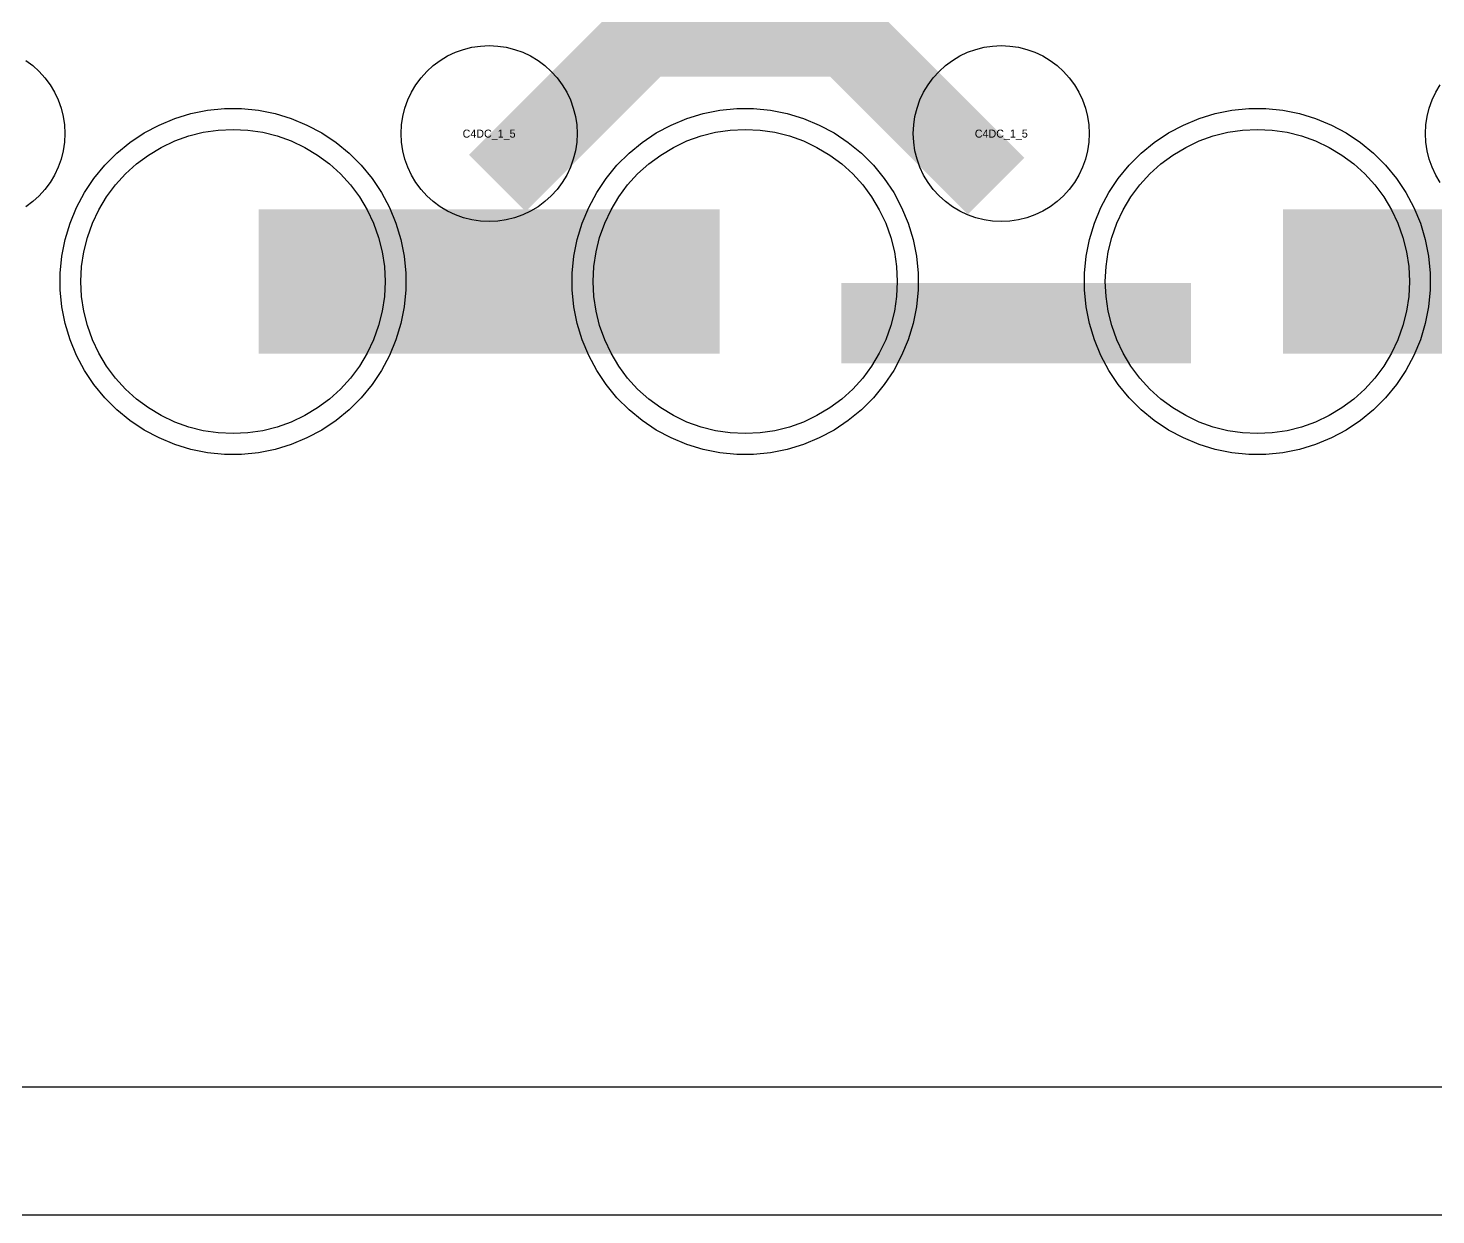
# Model space of a CAD drawing. Extents: x -11880 to 11880, y -14992 to 14992.
# Drawn here: x -10544 to -10104.2, y -14992.5 to -14621.9 of the extents above; entities that cross this region are included whole.
import ezdxf
from ezdxf.enums import TextEntityAlignment as Align

# ---------------------------------------------------------------- set-up
doc = ezdxf.new("R2010")
doc.units = 0
doc.header["$MEASUREMENT"] = 0
for name, color, linetype in [('GDS_775_DT_237', 138, 'CONTINUOUS'), ('OUTLINE', 30, 'CONTINUOUS'), ('RDL1_FS', 34, 'CONTINUOUS'), ('RDL_BS', 160, 'CONTINUOUS')]:
    doc.layers.add(name, color=color, linetype=linetype)

msp = doc.modelspace()

# ---------------------------------------------------------------- linework, layer by layer
at = {"layer": 'OUTLINE'}
for points in [[(-11880, -14992.5), (11880, -14992.5), (11880, 14992.5), (-11880, 14992.5)], [(-11840, -14952.5), (11840, -14952.5), (11840, 14952.5), (-11840, 14952.5)]]:
    msp.add_lwpolyline(points, close=True, dxfattribs=at)
at = {"layer": 'RDL1_FS'}
for points in [[(-10480, -14748.509), (-10484.657, -14748.28), (-10489.268, -14747.596), (-10493.791, -14746.464), (-10498.181, -14744.892), (-10502.395, -14742.9), (-10506.395, -14740.502), (-10510.14, -14737.724), (-10513.594, -14734.594), (-10516.724, -14731.14), (-10519.502, -14727.395), (-10521.9, -14723.395), (-10523.892, -14719.181), (-10525.464, -14714.791), (-10526.596, -14710.268), (-10527.28, -14705.657), (-10527.509, -14701), (-10527.28, -14696.343), (-10526.596, -14691.732), (-10525.464, -14687.209), (-10523.892, -14682.819), (-10521.9, -14678.605), (-10519.502, -14674.605), (-10516.724, -14670.86), (-10513.594, -14667.406), (-10510.14, -14664.276), (-10506.395, -14661.498), (-10502.395, -14659.1), (-10498.181, -14657.108), (-10493.791, -14655.536), (-10489.268, -14654.404), (-10484.657, -14653.72), (-10480, -14653.491), (-10475.343, -14653.72), (-10470.732, -14654.404), (-10466.209, -14655.536), (-10461.819, -14657.108), (-10457.605, -14659.1), (-10453.605, -14661.498), (-10449.86, -14664.276), (-10446.406, -14667.406), (-10443.276, -14670.86), (-10440.498, -14674.605), (-10438.1, -14678.605), (-10436.108, -14682.819), (-10434.536, -14687.209), (-10433.404, -14691.732), (-10432.72, -14696.343), (-10432.491, -14701), (-10432.72, -14705.657), (-10433.404, -14710.268), (-10434.536, -14714.791), (-10436.108, -14719.181), (-10438.1, -14723.395), (-10440.498, -14727.395), (-10443.276, -14731.14), (-10446.406, -14734.594), (-10449.86, -14737.724), (-10453.605, -14740.502), (-10457.605, -14742.9), (-10461.819, -14744.892), (-10466.209, -14746.464), (-10470.732, -14747.596), (-10475.343, -14748.28)], [(-10320, -14748.509), (-10324.657, -14748.28), (-10329.268, -14747.596), (-10333.791, -14746.464), (-10338.181, -14744.892), (-10342.395, -14742.9), (-10346.395, -14740.502), (-10350.14, -14737.724), (-10353.594, -14734.594), (-10356.724, -14731.14), (-10359.502, -14727.395), (-10361.9, -14723.395), (-10363.892, -14719.181), (-10365.464, -14714.791), (-10366.596, -14710.268), (-10367.28, -14705.657), (-10367.509, -14701), (-10367.28, -14696.343), (-10366.596, -14691.732), (-10365.464, -14687.209), (-10363.892, -14682.819), (-10361.9, -14678.605), (-10359.502, -14674.605), (-10356.724, -14670.86), (-10353.594, -14667.406), (-10350.14, -14664.276), (-10346.395, -14661.498), (-10342.395, -14659.1), (-10338.181, -14657.108), (-10333.791, -14655.536), (-10329.268, -14654.404), (-10324.657, -14653.72), (-10320, -14653.491), (-10315.343, -14653.72), (-10310.732, -14654.404), (-10306.209, -14655.536), (-10301.819, -14657.108), (-10297.605, -14659.1), (-10293.605, -14661.498), (-10289.86, -14664.276), (-10286.406, -14667.406), (-10283.276, -14670.86), (-10280.498, -14674.605), (-10278.1, -14678.605), (-10276.108, -14682.819), (-10274.536, -14687.209), (-10273.404, -14691.732), (-10272.72, -14696.343), (-10272.491, -14701), (-10272.72, -14705.657), (-10273.404, -14710.268), (-10274.536, -14714.791), (-10276.108, -14719.181), (-10278.1, -14723.395), (-10280.498, -14727.395), (-10283.276, -14731.14), (-10286.406, -14734.594), (-10289.86, -14737.724), (-10293.605, -14740.502), (-10297.605, -14742.9), (-10301.819, -14744.892), (-10306.209, -14746.464), (-10310.732, -14747.596), (-10315.343, -14748.28)], [(-10160, -14748.509), (-10164.657, -14748.28), (-10169.268, -14747.596), (-10173.791, -14746.464), (-10178.181, -14744.892), (-10182.395, -14742.9), (-10186.395, -14740.502), (-10190.14, -14737.724), (-10193.594, -14734.594), (-10196.724, -14731.14), (-10199.502, -14727.395), (-10201.9, -14723.395), (-10203.892, -14719.181), (-10205.464, -14714.791), (-10206.596, -14710.268), (-10207.28, -14705.657), (-10207.509, -14701), (-10207.28, -14696.343), (-10206.596, -14691.732), (-10205.464, -14687.209), (-10203.892, -14682.819), (-10201.9, -14678.605), (-10199.502, -14674.605), (-10196.724, -14670.86), (-10193.594, -14667.406), (-10190.14, -14664.276), (-10186.395, -14661.498), (-10182.395, -14659.1), (-10178.181, -14657.108), (-10173.791, -14655.536), (-10169.268, -14654.404), (-10164.657, -14653.72), (-10160, -14653.491), (-10155.343, -14653.72), (-10150.732, -14654.404), (-10146.209, -14655.536), (-10141.819, -14657.108), (-10137.605, -14659.1), (-10133.605, -14661.498), (-10129.86, -14664.276), (-10126.406, -14667.406), (-10123.276, -14670.86), (-10120.498, -14674.605), (-10118.1, -14678.605), (-10116.108, -14682.819), (-10114.536, -14687.209), (-10113.404, -14691.732), (-10112.72, -14696.343), (-10112.491, -14701), (-10112.72, -14705.657), (-10113.404, -14710.268), (-10114.536, -14714.791), (-10116.108, -14719.181), (-10118.1, -14723.395), (-10120.498, -14727.395), (-10123.276, -14731.14), (-10126.406, -14734.594), (-10129.86, -14737.724), (-10133.605, -14740.502), (-10137.605, -14742.9), (-10141.819, -14744.892), (-10146.209, -14746.464), (-10150.732, -14747.596), (-10155.343, -14748.28)]]:
    msp.add_lwpolyline(points, close=True, dxfattribs=at)
for points in [[(-10471.998, -14701, 45, 45, 0), (-10399.998, -14701, 45, 45, 0)], [(-10399.998, -14701, 45, 45, 0), (-10327.998, -14701, 45, 45, 0)], [(-10151.998, -14701, 45, 45, 0), (-10079.998, -14701, 45, 45, 0)]]:
    msp.add_lwpolyline(points, format="xyseb", dxfattribs=at)
at = {"layer": 'RDL_BS'}
for points in [[(-10397.438, -14670.314, 25, 25, 0), (-10351.623, -14624.499, 25, 25, 0), (-10318.07, -14624.499, 25, 25, 0)], [(-10241.599, -14671.213, 25, 25, 0), (-10288.313, -14624.499, 25, 25, 0), (-10318.071, -14624.499, 25, 25, 0)], [(-10289.984, -14714.013, 25, 25, 0), (-10180.719, -14714.013, 25, 25, 0)]]:
    msp.add_lwpolyline(points, format="xyseb", dxfattribs=at)
for points in [[(-10400, -14682.306), (-10402.693, -14682.174), (-10405.365, -14681.778), (-10407.984, -14681.121), (-10410.519, -14680.214), (-10412.956, -14679.062), (-10415.28, -14677.669), (-10417.443, -14676.066), (-10419.442, -14674.254), (-10421.254, -14672.255), (-10422.857, -14670.092), (-10424.25, -14667.768), (-10425.402, -14665.331), (-10426.309, -14662.796), (-10426.966, -14660.177), (-10427.362, -14657.505), (-10427.494, -14654.812), (-10427.362, -14652.119), (-10426.966, -14649.447), (-10426.309, -14646.828), (-10425.402, -14644.293), (-10424.25, -14641.856), (-10422.857, -14639.532), (-10421.254, -14637.369), (-10419.442, -14635.37), (-10417.443, -14633.558), (-10415.28, -14631.955), (-10412.956, -14630.562), (-10410.519, -14629.41), (-10407.984, -14628.503), (-10405.365, -14627.846), (-10402.693, -14627.45), (-10400, -14627.318), (-10397.307, -14627.45), (-10394.635, -14627.846), (-10392.016, -14628.503), (-10389.481, -14629.41), (-10387.044, -14630.562), (-10384.72, -14631.955), (-10382.557, -14633.558), (-10380.558, -14635.37), (-10378.746, -14637.369), (-10377.143, -14639.532), (-10375.75, -14641.856), (-10374.598, -14644.293), (-10373.691, -14646.828), (-10373.034, -14649.447), (-10372.638, -14652.119), (-10372.506, -14654.812), (-10372.638, -14657.505), (-10373.034, -14660.177), (-10373.691, -14662.796), (-10374.598, -14665.331), (-10375.75, -14667.768), (-10377.143, -14670.092), (-10378.746, -14672.255), (-10380.558, -14674.254), (-10382.557, -14676.066), (-10384.72, -14677.669), (-10387.044, -14679.062), (-10389.481, -14680.214), (-10392.016, -14681.121), (-10394.635, -14681.778), (-10397.307, -14682.174)], [(-10240, -14682.306), (-10242.693, -14682.174), (-10245.365, -14681.778), (-10247.984, -14681.121), (-10250.519, -14680.214), (-10252.956, -14679.062), (-10255.28, -14677.669), (-10257.443, -14676.066), (-10259.442, -14674.254), (-10261.254, -14672.255), (-10262.857, -14670.092), (-10264.25, -14667.768), (-10265.402, -14665.331), (-10266.309, -14662.796), (-10266.966, -14660.177), (-10267.362, -14657.505), (-10267.494, -14654.812), (-10267.362, -14652.119), (-10266.966, -14649.447), (-10266.309, -14646.828), (-10265.402, -14644.293), (-10264.25, -14641.856), (-10262.857, -14639.532), (-10261.254, -14637.369), (-10259.442, -14635.37), (-10257.443, -14633.558), (-10255.28, -14631.955), (-10252.956, -14630.562), (-10250.519, -14629.41), (-10247.984, -14628.503), (-10245.365, -14627.846), (-10242.693, -14627.45), (-10240, -14627.318), (-10237.307, -14627.45), (-10234.635, -14627.846), (-10232.016, -14628.503), (-10229.481, -14629.41), (-10227.044, -14630.562), (-10224.72, -14631.955), (-10222.557, -14633.558), (-10220.558, -14635.37), (-10218.746, -14637.369), (-10217.143, -14639.532), (-10215.75, -14641.856), (-10214.598, -14644.293), (-10213.691, -14646.828), (-10213.034, -14649.447), (-10212.638, -14652.119), (-10212.506, -14654.812), (-10212.638, -14657.505), (-10213.034, -14660.177), (-10213.691, -14662.796), (-10214.598, -14665.331), (-10215.75, -14667.768), (-10217.143, -14670.092), (-10218.746, -14672.255), (-10220.558, -14674.254), (-10222.557, -14676.066), (-10224.72, -14677.669), (-10227.044, -14679.062), (-10229.481, -14680.214), (-10232.016, -14681.121), (-10234.635, -14681.778), (-10237.307, -14682.174)], [(-10482.644, -14755), (-10487.938, -14754.483), (-10493.165, -14753.437), (-10498.205, -14751.906), (-10503.115, -14749.875), (-10507.777, -14747.383), (-10512.191, -14744.436), (-10516.292, -14741.074), (-10520.074, -14737.292), (-10523.436, -14733.191), (-10526.383, -14728.777), (-10528.875, -14724.115), (-10530.906, -14719.205), (-10532.437, -14714.165), (-10533.483, -14708.938), (-10534, -14703.644), (-10534, -14698.356), (-10533.483, -14693.062), (-10532.437, -14687.835), (-10530.906, -14682.795), (-10528.875, -14677.885), (-10526.383, -14673.223), (-10523.436, -14668.809), (-10520.074, -14664.708), (-10516.292, -14660.926), (-10512.191, -14657.564), (-10507.777, -14654.617), (-10503.115, -14652.125), (-10498.205, -14650.094), (-10493.165, -14648.563), (-10487.938, -14647.517), (-10482.644, -14647), (-10477.356, -14647), (-10472.062, -14647.517), (-10466.835, -14648.563), (-10461.795, -14650.094), (-10456.885, -14652.125), (-10452.223, -14654.617), (-10447.809, -14657.564), (-10443.708, -14660.926), (-10439.926, -14664.708), (-10436.564, -14668.809), (-10433.617, -14673.223), (-10431.125, -14677.885), (-10429.094, -14682.795), (-10427.563, -14687.835), (-10426.517, -14693.062), (-10426, -14698.356), (-10426, -14703.644), (-10426.517, -14708.938), (-10427.563, -14714.165), (-10429.094, -14719.205), (-10431.125, -14724.115), (-10433.617, -14728.777), (-10436.564, -14733.191), (-10439.926, -14737.292), (-10443.708, -14741.074), (-10447.809, -14744.436), (-10452.223, -14747.383), (-10456.885, -14749.875), (-10461.795, -14751.906), (-10466.835, -14753.437), (-10472.062, -14754.483), (-10477.356, -14755)], [(-10322.644, -14755), (-10327.938, -14754.483), (-10333.165, -14753.437), (-10338.205, -14751.906), (-10343.115, -14749.875), (-10347.777, -14747.383), (-10352.191, -14744.436), (-10356.292, -14741.074), (-10360.074, -14737.292), (-10363.436, -14733.191), (-10366.383, -14728.777), (-10368.875, -14724.115), (-10370.906, -14719.205), (-10372.437, -14714.165), (-10373.483, -14708.938), (-10374, -14703.644), (-10374, -14698.356), (-10373.483, -14693.062), (-10372.437, -14687.835), (-10370.906, -14682.795), (-10368.875, -14677.885), (-10366.383, -14673.223), (-10363.436, -14668.809), (-10360.074, -14664.708), (-10356.292, -14660.926), (-10352.191, -14657.564), (-10347.777, -14654.617), (-10343.115, -14652.125), (-10338.205, -14650.094), (-10333.165, -14648.563), (-10327.938, -14647.517), (-10322.644, -14647), (-10317.356, -14647), (-10312.062, -14647.517), (-10306.835, -14648.563), (-10301.795, -14650.094), (-10296.885, -14652.125), (-10292.223, -14654.617), (-10287.809, -14657.564), (-10283.708, -14660.926), (-10279.926, -14664.708), (-10276.564, -14668.809), (-10273.617, -14673.223), (-10271.125, -14677.885), (-10269.094, -14682.795), (-10267.563, -14687.835), (-10266.517, -14693.062), (-10266, -14698.356), (-10266, -14703.644), (-10266.517, -14708.938), (-10267.563, -14714.165), (-10269.094, -14719.205), (-10271.125, -14724.115), (-10273.617, -14728.777), (-10276.564, -14733.191), (-10279.926, -14737.292), (-10283.708, -14741.074), (-10287.809, -14744.436), (-10292.223, -14747.383), (-10296.885, -14749.875), (-10301.795, -14751.906), (-10306.835, -14753.437), (-10312.062, -14754.483), (-10317.356, -14755)], [(-10162.644, -14755), (-10167.938, -14754.483), (-10173.165, -14753.437), (-10178.205, -14751.906), (-10183.115, -14749.875), (-10187.777, -14747.383), (-10192.191, -14744.436), (-10196.292, -14741.074), (-10200.074, -14737.292), (-10203.436, -14733.191), (-10206.383, -14728.777), (-10208.875, -14724.115), (-10210.906, -14719.205), (-10212.437, -14714.165), (-10213.483, -14708.938), (-10214, -14703.644), (-10214, -14698.356), (-10213.483, -14693.062), (-10212.437, -14687.835), (-10210.906, -14682.795), (-10208.875, -14677.885), (-10206.383, -14673.223), (-10203.436, -14668.809), (-10200.074, -14664.708), (-10196.292, -14660.926), (-10192.191, -14657.564), (-10187.777, -14654.617), (-10183.115, -14652.125), (-10178.205, -14650.094), (-10173.165, -14648.563), (-10167.938, -14647.517), (-10162.644, -14647), (-10157.356, -14647), (-10152.062, -14647.517), (-10146.835, -14648.563), (-10141.795, -14650.094), (-10136.885, -14652.125), (-10132.223, -14654.617), (-10127.809, -14657.564), (-10123.708, -14660.926), (-10119.926, -14664.708), (-10116.564, -14668.809), (-10113.617, -14673.223), (-10111.125, -14677.885), (-10109.094, -14682.795), (-10107.563, -14687.835), (-10106.517, -14693.062), (-10106, -14698.356), (-10106, -14703.644), (-10106.517, -14708.938), (-10107.563, -14714.165), (-10109.094, -14719.205), (-10111.125, -14724.115), (-10113.617, -14728.777), (-10116.564, -14733.191), (-10119.926, -14737.292), (-10123.708, -14741.074), (-10127.809, -14744.436), (-10132.223, -14747.383), (-10136.885, -14749.875), (-10141.795, -14751.906), (-10146.835, -14753.437), (-10152.062, -14754.483), (-10157.356, -14755)]]:
    msp.add_lwpolyline(points, close=True, dxfattribs=at)
for points in [[(-10544.72, -14631.955), (-10542.557, -14633.558), (-10540.558, -14635.37), (-10538.746, -14637.369), (-10537.143, -14639.532), (-10535.75, -14641.856), (-10534.598, -14644.293), (-10533.691, -14646.828), (-10533.034, -14649.447), (-10532.638, -14652.119), (-10532.506, -14654.812), (-10532.638, -14657.505), (-10533.034, -14660.177), (-10533.691, -14662.796), (-10534.598, -14665.331), (-10535.75, -14667.768), (-10537.143, -14670.092), (-10538.746, -14672.255), (-10540.558, -14674.254), (-10542.557, -14676.066), (-10544.72, -14677.669)], [(-10102.857, -14670.092), (-10104.25, -14667.768), (-10105.402, -14665.331), (-10106.309, -14662.796), (-10106.966, -14660.177), (-10107.362, -14657.505), (-10107.494, -14654.812), (-10107.362, -14652.119), (-10106.966, -14649.447), (-10106.309, -14646.828), (-10105.402, -14644.293), (-10104.25, -14641.856), (-10102.857, -14639.532)]]:
    msp.add_lwpolyline(points, dxfattribs=at)

# ---------------------------------------------------------------- texts
at = {"layer": 'GDS_775_DT_237'}
for p in [(-10400, -14654.812), (-10400, -14654.812), (-10240, -14654.812), (-10240, -14654.812)]:
    msp.add_text('C4DC_1_5', height=2.5, dxfattribs=at).set_placement(p, align=Align.MIDDLE_CENTER)

doc.saveas('drawing.dxf')
